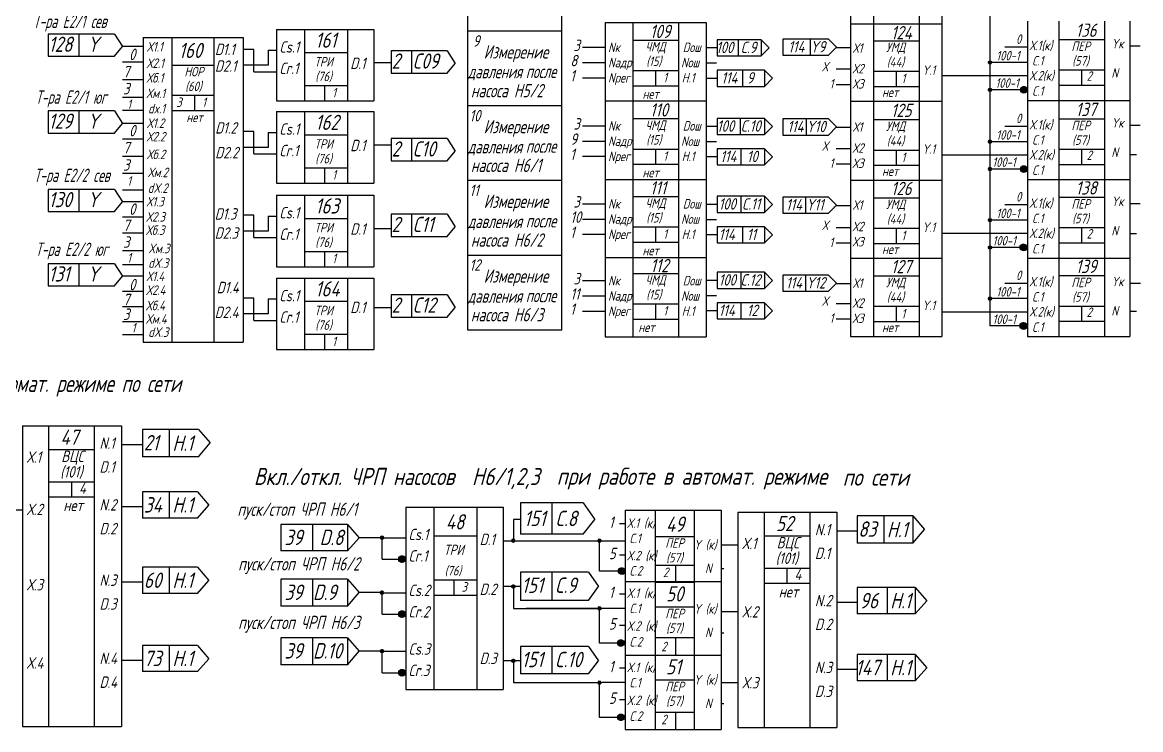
# Model space of a CAD drawing. Header units: millimetres. Extents: x -1319 to 705, y 574 to 3169.
# Drawn here: x -114.8 to 179.3, y 954 to 1139.8 of the extents above; entities that cross this region are included whole.
import ezdxf

# ---------------------------------------------------------------- set-up
doc = ezdxf.new("R2010")
doc.units = ezdxf.units.MM
doc.layers.add('Текст', color=7, linetype='Continuous', lineweight=50)
doc.styles.add('GOST тип А', font='GOST_A.TTF', dxfattribs={"oblique": 15})

msp = doc.modelspace()

# ---------------------------------------------------------------- hatches: boundary and pattern name
for points in [[(147.58, 1122.1, 1), (149.56, 1122.1, 1)], [(147.58, 1122.1, 1), (149.56, 1122.1, 1)], [(149.48, 1122.06, 1), (147.72, 1122.06, 1)], [(147.58, 1101.29, 1), (149.56, 1101.29, 1)], [(147.58, 1101.29, 1), (149.56, 1101.29, 1)], [(149.48, 1101.24, 1), (147.72, 1101.24, 1)], [(147.46, 1080.68, 1), (149.44, 1080.68, 1)], [(147.46, 1080.68, 1), (149.44, 1080.68, 1)], [(149.48, 1080.63, 1), (147.72, 1080.63, 1)], [(147.46, 1060.07, 1), (149.44, 1060.07, 1)], [(147.46, 1060.07, 1), (149.44, 1060.07, 1)], [(149.48, 1060.02, 1), (147.72, 1060.02, 1)], [(-16, 998.77, 1), (-14.02, 998.77, 1)], [(-16, 998.77, 1), (-14.02, 998.77, 1)], [(-15.91, 998.81, 1), (-13.93, 998.81, 1)], [(-15.91, 998.81, 1), (-13.93, 998.81, 1)], [(41.81, 995.64, 1), (43.79, 995.64, 1)], [(41.81, 995.64, 1), (43.79, 995.64, 1)], [(41.81, 995.64, 1), (43.79, 995.64, 1)], [(41.81, 995.64, 1), (43.79, 995.64, 1)], [(-16, 984.31, 1), (-14.02, 984.31, 1)], [(-16, 984.31, 1), (-14.02, 984.31, 1)], [(-15.91, 984.36, 1), (-13.93, 984.36, 1)], [(-15.91, 984.36, 1), (-13.93, 984.36, 1)], [(41.6, 976.74, 1), (43.58, 976.74, 1)], [(41.6, 976.74, 1), (43.58, 976.74, 1)], [(41.6, 976.74, 1), (43.58, 976.74, 1)], [(41.6, 976.74, 1), (43.58, 976.74, 1)], [(-16, 968.92, 1), (-14.02, 968.92, 1)], [(-16, 968.92, 1), (-14.02, 968.92, 1)], [(-15.91, 968.96, 1), (-13.93, 968.96, 1)], [(-15.91, 968.96, 1), (-13.93, 968.96, 1)], [(41.6, 957.22, 1), (43.58, 957.22, 1)], [(41.6, 957.22, 1), (43.58, 957.22, 1)], [(41.6, 957.22, 1), (43.58, 957.22, 1)], [(41.6, 957.22, 1), (43.58, 957.22, 1)]]:
    msp.add_hatch(color=7).paths.add_polyline_path(points)
h = msp.add_hatch(color=7)
edge = h.paths.add_edge_path()
edge.add_arc((-20.19, 1004.4), 0.2, 0, 360)
h = msp.add_hatch(color=7)
edge = h.paths.add_edge_path()
edge.add_arc((14.35, 1003.64), 0.2, 0, 360)
h = msp.add_hatch(color=7)
edge = h.paths.add_edge_path()
edge.add_arc((37, 1003.61), 0.2, 0, 360)
h = msp.add_hatch(color=7)
edge = h.paths.add_edge_path()
edge.add_arc((14.36, 991.57), 0.2, 0, 360)
h = msp.add_hatch(color=7)
edge = h.paths.add_edge_path()
edge.add_arc((-20.19, 989.98), 0.2, 0, 360)
h = msp.add_hatch(color=7)
edge = h.paths.add_edge_path()
edge.add_arc((37, 985.83), 0.2, 0, 360)
h = msp.add_hatch(color=7)
edge = h.paths.add_edge_path()
edge.add_arc((-20.19, 974.58), 0.2, 0, 360)
h = msp.add_hatch(color=7)
edge = h.paths.add_edge_path()
edge.add_arc((14.36, 972.05), 0.2, 0, 360)
h = msp.add_hatch(color=7)
edge = h.paths.add_edge_path()
edge.add_arc((37, 966.32), 0.2, 0, 360)

# ---------------------------------------------------------------- linework, layer by layer
at = {"color": 7}
for p, q in [((2.4, 1058.96), (2.4, 1304.36)), ((27.1, 1058.96), (27.1, 1304.36)), ((139.68, 1184.25), (139.68, 1060.02)), ((109.04, 1160.11), (109.04, 1139.38)), ((121.04, 1160.11), (121.04, 1139.38)), ((45.77, 1139.79), (45.77, 1119.15)), ((57.77, 1139.79), (57.77, 1119.15)), ((109.04, 1139.38), (109.04, 1119.06)), ((121.04, 1139.38), (121.04, 1119.06)), ((157.77, 1140.11), (157.77, 1119.29)), ((169.77, 1140.11), (169.77, 1119.29)), ((-90.55, 1136.73), (-108, 1136.73)), ((-108, 1136.73), (-108, 1130.88)), ((-99.93, 1136.73), (-99.93, 1130.88)), ((-90.55, 1136.73), (-88.42, 1133.42)), ((-75.48, 1135.78), (-75.48, 1055.74)), ((-64.41, 1135.78), (-64.41, 1055.74)), ((-40.58, 1137.92), (-40.58, 1119.17)), ((-29.27, 1137.92), (-29.27, 1119.17)), ((26.12, 1137.46), (2.4, 1137.46)), ((27.1, 1137.46), (2.4, 1137.46)), ((45.77, 1135.15), (57.77, 1135.15)), ((79.52, 1135.21), (67.98, 1135.21)), ((67.98, 1135.21), (67.98, 1130.97)), ((73.48, 1135.21), (73.48, 1130.97)), ((79.52, 1135.21), (81.64, 1133.09)), ((79.52, 1135.21), (79.52, 1130.97)), ((97.19, 1135.38), (85.25, 1135.38)), ((85.25, 1135.38), (85.25, 1131.14)), ((92.38, 1135.38), (92.38, 1131.14)), ((92.38, 1135.38), (92.38, 1131.14)), ((97.19, 1135.38), (99.31, 1133.26)), ((157.77, 1135.29), (169.77, 1135.29)), ((-90.55, 1130.88), (-88.42, 1133.42)), ((-82.95, 1133.42), (-88.42, 1133.42)), ((-50.15, 1132.46), (-47.92, 1132.46)), ((-3.02, 1132.33), (-17.77, 1132.33)), ((-17.77, 1132.33), (-17.77, 1126.48)), ((-12.41, 1132.33), (-12.41, 1126.48)), ((-3.02, 1132.33), (-0.9, 1129.01)), ((38.53, 1133.15), (32.53, 1133.15)), ((65.03, 1133.15), (67.81, 1133.15)), ((79.52, 1130.97), (81.64, 1133.09)), ((97.19, 1131.14), (99.31, 1133.26)), ((99.25, 1133.19), (103.1, 1133.19)), ((109.04, 1134.97), (121.04, 1134.97)), ((149.6, 1133.24), (143.6, 1133.24)), ((179.22, 1133.51), (176.5, 1133.51)), ((-108, 1130.88), (-90.55, 1130.88)), ((-82.95, 1129.32), (-88.42, 1129.32)), ((-40.58, 1131.86), (-29.27, 1131.86)), ((-22.35, 1129.22), (-17.77, 1129.22)), ((67.98, 1130.97), (79.52, 1130.97)), ((85.25, 1131.14), (97.19, 1131.14)), ((149.6, 1129.25), (139.68, 1129.25)), ((-75.48, 1128.58), (-64.41, 1128.58)), ((-53.88, 1126.83), (-47.92, 1126.83)), ((-17.77, 1126.48), (-3.02, 1126.48)), ((-3.02, 1126.48), (-0.9, 1129.01)), ((38.53, 1129.15), (32.53, 1129.15)), ((45.77, 1127.15), (57.77, 1127.15)), ((51.77, 1127.15), (51.77, 1123.15)), ((65.03, 1129.15), (67.81, 1129.15)), ((80.42, 1127.21), (67.98, 1127.21)), ((67.98, 1127.21), (67.98, 1122.97)), ((74.66, 1127.21), (74.66, 1122.97)), ((80.42, 1127.21), (82.54, 1125.09)), ((80.42, 1127.21), (80.42, 1122.97)), ((99.25, 1127.55), (103.1, 1127.55)), ((109.04, 1126.97), (121.04, 1126.97)), ((115.04, 1126.97), (115.04, 1122.97)), ((157.77, 1127.29), (169.77, 1127.29)), ((163.77, 1127.29), (163.77, 1123.29)), ((-82.95, 1124.7), (-88.42, 1124.7)), ((38.53, 1125.15), (32.53, 1125.15)), ((65.03, 1125.15), (67.81, 1125.15)), ((80.42, 1122.97), (82.54, 1125.09)), ((99.25, 1123.5), (103.1, 1123.5)), ((149.6, 1125.71), (127.04, 1125.71)), ((-75.48, 1120.64), (-64.41, 1120.64)), ((-69.48, 1120.64), (-69.48, 1116.64)), ((-40.58, 1123.17), (-29.27, 1123.17)), ((-35.27, 1123.17), (-35.27, 1119.17)), ((45.77, 1123.15), (57.77, 1123.15)), ((67.98, 1122.97), (80.42, 1122.97)), ((109.04, 1122.97), (121.04, 1122.97)), ((149.6, 1122.06), (139.68, 1122.06)), ((149.55, 1122.06), (149.6, 1122.06)), ((149.55, 1122.06), (149.6, 1122.06)), ((157.77, 1123.29), (169.77, 1123.29)), ((-82.95, 1120.02), (-88.42, 1120.02)), ((-40.58, 1119.17), (-29.27, 1119.17)), ((26.12, 1117.84), (2.4, 1117.84)), ((27.1, 1117.84), (2.4, 1117.84)), ((45.77, 1119.15), (45.77, 1098.51)), ((57.77, 1119.15), (57.77, 1098.51)), ((109.04, 1119.06), (109.04, 1098.33)), ((121.04, 1119.06), (121.04, 1098.33)), ((157.77, 1119.29), (157.77, 1098.48)), ((169.77, 1119.29), (169.77, 1098.48)), ((-90.55, 1116.54), (-108, 1116.54)), ((-108, 1116.54), (-108, 1110.69)), ((-99.93, 1116.54), (-99.93, 1110.69)), ((-90.55, 1116.54), (-88.42, 1113.22)), ((-82.95, 1116.64), (-88.42, 1116.64)), ((-75.48, 1116.64), (-64.41, 1116.64)), ((-40.58, 1116.33), (-40.58, 1097.57)), ((-29.27, 1116.33), (-29.27, 1097.57)), ((45.77, 1114.51), (57.77, 1114.51)), ((80.42, 1114.57), (67.98, 1114.57)), ((67.98, 1114.57), (67.98, 1110.33)), ((74.01, 1114.57), (74.01, 1110.33)), ((80.42, 1114.57), (82.54, 1112.45)), ((80.42, 1114.57), (80.42, 1110.33)), ((-90.55, 1110.69), (-88.42, 1113.22)), ((-82.95, 1113.22), (-88.42, 1113.22)), ((38.53, 1112.51), (32.53, 1112.51)), ((65.03, 1112.51), (67.81, 1112.51)), ((80.42, 1110.33), (82.54, 1112.45)), ((97.19, 1114.43), (85.25, 1114.43)), ((85.25, 1114.43), (85.25, 1110.18)), ((91.37, 1114.43), (91.37, 1110.18)), ((97.19, 1114.43), (99.31, 1112.31)), ((97.19, 1110.18), (99.31, 1112.31)), ((99.25, 1112.24), (103.1, 1112.24)), ((109.04, 1114.24), (121.04, 1114.24)), ((149.6, 1112.42), (143.6, 1112.42)), ((157.77, 1114.48), (169.77, 1114.48)), ((179.22, 1112.69), (176.5, 1112.69)), ((-108, 1110.69), (-90.55, 1110.69)), ((-82.95, 1109.12), (-88.42, 1109.12)), ((-50.15, 1110.87), (-47.92, 1110.87)), ((-40.58, 1110.27), (-29.27, 1110.27)), ((-3.02, 1109.24), (-17.77, 1109.24)), ((-17.77, 1109.24), (-17.77, 1103.39)), ((-12.41, 1109.24), (-12.41, 1103.39)), ((-3.02, 1109.24), (-0.9, 1105.92)), ((67.98, 1110.33), (80.42, 1110.33)), ((85.25, 1110.18), (97.19, 1110.18)), ((-22.35, 1107.62), (-17.77, 1107.62)), ((-3.02, 1103.39), (-0.9, 1105.92)), ((38.53, 1108.51), (32.53, 1108.51)), ((45.77, 1106.51), (57.77, 1106.51)), ((51.77, 1106.51), (51.77, 1102.51)), ((65.03, 1108.51), (67.81, 1108.51)), ((80.42, 1106.57), (67.98, 1106.57)), ((67.98, 1106.57), (67.98, 1102.33)), ((74.18, 1106.57), (74.18, 1102.33)), ((80.42, 1106.57), (82.54, 1104.45)), ((80.42, 1106.57), (80.42, 1102.33)), ((99.25, 1106.69), (103.1, 1106.69)), ((109.04, 1106.24), (121.04, 1106.24)), ((115.04, 1106.24), (115.04, 1102.24)), ((149.6, 1108.44), (139.68, 1108.44)), ((157.77, 1106.48), (169.77, 1106.48)), ((163.77, 1106.48), (163.77, 1102.48)), ((-82.95, 1104.59), (-88.42, 1104.59)), ((-53.88, 1105.24), (-47.92, 1105.24)), ((-17.77, 1103.39), (-3.02, 1103.39)), ((38.53, 1104.51), (32.53, 1104.51)), ((65.03, 1104.51), (67.81, 1104.51)), ((80.42, 1102.33), (82.54, 1104.45)), ((149.6, 1104.89), (127.04, 1104.89)), ((178.22, 1105.01), (176.5, 1105.01)), ((-82.95, 1100.04), (-88.42, 1100.04)), ((-40.58, 1101.57), (-29.27, 1101.57)), ((-35.27, 1101.57), (-35.27, 1097.57)), ((45.77, 1102.51), (57.77, 1102.51)), ((67.98, 1102.33), (80.42, 1102.33)), ((99.25, 1102.64), (103.1, 1102.64)), ((109.04, 1102.24), (121.04, 1102.24)), ((149.6, 1101.24), (139.68, 1101.24)), ((149.55, 1101.24), (149.6, 1101.24)), ((149.55, 1101.24), (149.6, 1101.24)), ((157.77, 1102.48), (169.77, 1102.48)), ((-40.58, 1097.57), (-29.27, 1097.57)), ((26.12, 1098.21), (2.4, 1098.21)), ((26.12, 1098.21), (2.4, 1098.21)), ((27.1, 1098.21), (2.4, 1098.21)), ((45.77, 1098.51), (45.77, 1078.04)), ((57.77, 1098.51), (57.77, 1078.04)), ((109.04, 1098.33), (109.04, 1077.8)), ((121.04, 1098.33), (121.04, 1077.8)), ((157.77, 1098.48), (157.77, 1077.87)), ((169.77, 1098.48), (169.77, 1077.87)), ((-90.55, 1095.91), (-108, 1095.91)), ((-108, 1095.91), (-108, 1090.06)), ((-99.93, 1095.91), (-99.93, 1090.06)), ((-90.55, 1095.91), (-88.42, 1092.6)), ((-82.95, 1095.72), (-88.42, 1095.72)), ((-40.58, 1094.36), (-40.58, 1075.6)), ((-29.27, 1094.36), (-29.27, 1075.6)), ((45.77, 1094.04), (57.77, 1094.04)), ((80.42, 1094.1), (67.98, 1094.1)), ((67.98, 1094.1), (67.98, 1089.85)), ((74.18, 1094.1), (74.18, 1089.85)), ((80.42, 1094.1), (82.54, 1091.97)), ((80.42, 1094.1), (80.42, 1089.85)), ((-90.55, 1090.09), (-88.42, 1092.6)), ((-90.55, 1090.06), (-88.42, 1092.6)), ((-82.95, 1092.6), (-88.42, 1092.6)), ((38.53, 1092.04), (32.53, 1092.04)), ((65.03, 1092.04), (67.81, 1092.04)), ((80.42, 1089.85), (82.54, 1091.97)), ((97.19, 1093.9), (85.25, 1093.9)), ((85.25, 1093.9), (85.25, 1089.66)), ((91.2, 1093.9), (91.2, 1089.66)), ((97.19, 1093.9), (99.31, 1091.78)), ((97.19, 1089.66), (99.31, 1091.78)), ((99.25, 1091.72), (103.1, 1091.72)), ((109.04, 1093.72), (121.04, 1093.72)), ((149.6, 1091.81), (143.6, 1091.81)), ((157.77, 1093.87), (169.77, 1093.87)), ((179.22, 1092.08), (176.5, 1092.08)), ((-108, 1090.06), (-90.55, 1090.06)), ((-82.95, 1088.6), (-88.42, 1088.6)), ((-50.15, 1088.9), (-47.92, 1088.9)), ((-40.58, 1088.3), (-29.27, 1088.3)), ((-3.02, 1089.39), (-17.77, 1089.39)), ((-17.77, 1089.39), (-17.77, 1083.54)), ((-12.41, 1089.39), (-12.41, 1083.54)), ((-3.02, 1089.39), (-0.9, 1086.08)), ((38.53, 1088.04), (32.53, 1088.04)), ((65.03, 1088.04), (67.81, 1088.04)), ((67.98, 1089.85), (80.42, 1089.85)), ((85.25, 1089.66), (97.19, 1089.66)), ((-22.35, 1085.65), (-17.77, 1085.65)), ((-3.02, 1083.54), (-0.9, 1086.08)), ((45.77, 1086.04), (57.77, 1086.04)), ((51.77, 1086.04), (51.77, 1082.04)), ((80.42, 1086.1), (67.98, 1086.1)), ((67.98, 1086.1), (67.98, 1081.85)), ((74.66, 1086.1), (74.66, 1081.85)), ((80.42, 1086.1), (82.54, 1083.97)), ((80.42, 1086.1), (80.42, 1081.85)), ((99.25, 1085.88), (103.1, 1085.88)), ((109.04, 1085.72), (121.04, 1085.72)), ((115.04, 1085.72), (115.04, 1081.72)), ((149.6, 1087.83), (139.68, 1087.83)), ((157.77, 1085.87), (169.77, 1085.87)), ((163.77, 1085.87), (163.77, 1081.87)), ((-82.95, 1084.45), (-88.42, 1084.45)), ((-53.88, 1083.27), (-47.92, 1083.27)), ((-17.77, 1083.54), (-3.02, 1083.54)), ((38.53, 1084.04), (32.53, 1084.04)), ((65.03, 1084.04), (67.81, 1084.04)), ((80.42, 1081.85), (82.54, 1083.97)), ((149.6, 1084.28), (127.04, 1084.28)), ((178.22, 1084.26), (176.5, 1084.26)), ((-82.95, 1079.77), (-88.42, 1079.77)), ((-40.58, 1079.6), (-29.27, 1079.6)), ((-35.27, 1079.6), (-35.27, 1075.6)), ((45.77, 1082.04), (57.77, 1082.04)), ((67.98, 1081.85), (80.42, 1081.85)), ((99.25, 1081.83), (103.1, 1081.83)), ((109.04, 1081.72), (121.04, 1081.72)), ((149.6, 1080.63), (139.68, 1080.63)), ((149.43, 1080.63), (149.48, 1080.63)), ((149.43, 1080.63), (149.48, 1080.63)), ((157.77, 1081.87), (169.77, 1081.87)), ((-90.55, 1076.38), (-108, 1076.38)), ((-108, 1076.38), (-108, 1070.53)), ((-99.93, 1076.38), (-99.93, 1070.53)), ((-90.55, 1076.38), (-88.42, 1073.07)), ((26.12, 1078.58), (2.4, 1078.58)), ((26.12, 1078.58), (2.4, 1078.58)), ((27.1, 1078.58), (2.4, 1078.58)), ((45.77, 1078.04), (45.82, 1057.21)), ((57.77, 1078.04), (57.82, 1057.21)), ((109.04, 1077.8), (109.04, 1057.28)), ((121.04, 1077.8), (121.04, 1057.28)), ((157.77, 1077.87), (157.77, 1057.26)), ((169.77, 1077.87), (169.77, 1057.26)), ((-82.95, 1076.07), (-88.42, 1076.07)), ((-40.58, 1075.6), (-29.27, 1075.6)), ((45.77, 1073.85), (57.77, 1073.85)), ((80.42, 1074.13), (67.98, 1074.13)), ((67.98, 1074.13), (67.98, 1069.89)), ((74.18, 1074.13), (74.18, 1069.89)), ((80.42, 1074.13), (82.54, 1072.01)), ((80.42, 1074.13), (80.42, 1069.89)), ((97.19, 1073.38), (85.25, 1073.38)), ((85.25, 1073.38), (85.25, 1069.13)), ((91.2, 1073.38), (91.2, 1069.13)), ((97.19, 1073.38), (99.31, 1071.25)), ((-108, 1070.53), (-90.55, 1070.53)), ((-90.55, 1070.53), (-88.42, 1073.07)), ((-82.95, 1073.07), (-88.42, 1073.07)), ((-40.58, 1072.59), (-40.58, 1053.83)), ((-29.27, 1072.59), (-29.27, 1053.83)), ((38.53, 1071.85), (32.53, 1071.85)), ((65.03, 1072.07), (67.81, 1072.07)), ((80.42, 1069.89), (82.54, 1072.01)), ((97.19, 1069.13), (99.31, 1071.25)), ((99.25, 1071.19), (103.1, 1071.19)), ((109.04, 1073.19), (121.04, 1073.19)), ((149.6, 1071.2), (143.6, 1071.2)), ((157.77, 1073.26), (169.77, 1073.26)), ((179.31, 1071.21), (176.5, 1071.21)), ((-82.95, 1069.11), (-88.42, 1069.11)), ((-3.02, 1068.2), (-17.77, 1068.2)), ((-17.77, 1068.2), (-17.77, 1062.35)), ((-12.41, 1068.2), (-12.41, 1062.35)), ((-3.02, 1068.2), (-0.9, 1064.89)), ((38.53, 1067.85), (32.53, 1067.85)), ((65.03, 1068.07), (67.81, 1068.07)), ((67.98, 1069.89), (80.42, 1069.89)), ((85.25, 1069.13), (97.19, 1069.13)), ((-82.95, 1065.02), (-88.42, 1065.02)), ((-50.15, 1067.13), (-47.92, 1067.13)), ((-40.58, 1066.53), (-29.27, 1066.53)), ((-22.35, 1064.88), (-17.77, 1064.88)), ((-3.02, 1062.35), (-0.9, 1064.89)), ((45.77, 1065.85), (57.77, 1065.85)), ((51.77, 1065.85), (51.77, 1061.85)), ((80.42, 1066.13), (67.98, 1066.13)), ((67.98, 1066.13), (67.98, 1061.89)), ((74.18, 1066.13), (74.18, 1061.89)), ((80.42, 1066.13), (82.54, 1064.01)), ((80.42, 1066.13), (80.42, 1061.89)), ((99.25, 1065.96), (103.1, 1065.96)), ((109.04, 1065.19), (121.04, 1065.19)), ((115.04, 1065.19), (115.04, 1061.19)), ((149.6, 1067.22), (139.68, 1067.22)), ((157.77, 1065.26), (169.77, 1065.26)), ((163.77, 1065.26), (163.77, 1061.26)), ((-17.77, 1062.35), (-3.02, 1062.35)), ((38.53, 1063.85), (32.53, 1063.85)), ((45.77, 1061.85), (57.77, 1061.85)), ((65.03, 1064.07), (67.81, 1064.07)), ((67.98, 1061.89), (80.42, 1061.89)), ((80.42, 1061.89), (82.54, 1064.01)), ((99.25, 1061.92), (103.1, 1061.92)), ((149.6, 1063.67), (127.04, 1063.67)), ((178.22, 1063.86), (176.5, 1063.86)), ((-82.95, 1061.13), (-88.42, 1061.13)), ((-53.88, 1061.49), (-47.92, 1061.49)), ((27.1, 1058.96), (2.4, 1058.96)), ((109.04, 1061.19), (121.04, 1061.19)), ((149.6, 1060.02), (139.68, 1060.02)), ((149.43, 1060.02), (149.48, 1060.02)), ((149.43, 1060.02), (149.48, 1060.02)), ((157.77, 1061.26), (169.77, 1061.26)), ((-82.95, 1057.74), (-88.42, 1057.74)), ((-40.58, 1057.83), (-29.27, 1057.83)), ((-35.27, 1057.83), (-35.27, 1053.83)), ((-40.58, 1053.83), (-29.27, 1053.83)), ((-107.85, 1033.8), (-107.85, 1010.04)), ((-95.85, 1033.8), (-95.85, 1010.04)), ((-68.43, 1032.82), (-83.15, 1032.82)), ((-83.15, 1032.82), (-83.15, 1025.65)), ((-76.14, 1032.82), (-76.14, 1025.65)), ((-68.43, 1032.82), (-65.39, 1029.28)), ((-68.43, 1025.65), (-65.39, 1029.28)), ((-107.85, 1027.56), (-95.85, 1027.56)), ((-88.72, 1028.92), (-83.15, 1028.92)), ((-68.43, 1025.65), (-83.15, 1025.65)), ((-107.85, 1019.07), (-95.85, 1019.07)), ((-101.85, 1019.07), (-101.85, 1015.07)), ((-107.85, 1015.12), (-95.85, 1015.12)), ((-68.74, 1016.45), (-83.15, 1016.45)), ((-83.15, 1016.45), (-83.15, 1009.55)), ((-68.74, 1016.45), (-83.15, 1016.45)), ((-76.14, 1016.45), (-76.14, 1009.55)), ((-68.74, 1016.45), (-65.7, 1012.94)), ((-123.36, 1011.69), (-114.75, 1011.69)), ((-88.72, 1012.58), (-83.15, 1012.58)), ((-68.74, 1009.55), (-65.7, 1012.94)), ((-6.55, 1012.44), (-6.55, 964.51)), ((4.75, 1012.44), (4.75, 964.51)), ((32.74, 1013.52), (16.27, 1013.52)), ((16.27, 1013.52), (16.27, 1005.35)), ((24.52, 1013.5), (24.52, 1005.32)), ((32.74, 1013.52), (35.78, 1009.14)), ((51.63, 1011.61), (51.63, 988.94)), ((61.88, 1011.61), (61.88, 988.94)), ((-107.85, 1010.04), (-107.85, 954.76)), ((-95.85, 1010.04), (-95.85, 954.76)), ((-68.74, 1009.55), (-83.15, 1009.55)), ((16.27, 1009.14), (14.36, 1009.14)), ((14.36, 1009.14), (14.36, 1003.61)), ((32.74, 1005.35), (35.78, 1009.14)), ((80.28, 1011.11), (80.28, 987.35)), ((92.28, 1011.11), (92.28, 987.35)), ((119.45, 1010.13), (104.73, 1010.13)), ((104.73, 1010.13), (104.73, 1002.95)), ((111.74, 1010.13), (111.74, 1002.95)), ((119.45, 1010.13), (122.49, 1006.58)), ((119.45, 1010.13), (119.45, 1002.95)), ((-29.26, 1007.85), (-46.82, 1007.85)), ((-46.82, 1007.85), (-46.82, 1000.95)), ((-38.45, 1007.85), (-38.45, 1000.95)), ((-29.26, 1007.85), (-26.22, 1004.4)), ((-29.26, 1007.85), (-29.26, 1000.95)), ((43.78, 1008), (42.27, 1008)), ((99.4, 1006.22), (104.73, 1006.22)), ((119.45, 1002.95), (122.49, 1006.58)), ((-29.26, 1000.95), (-26.22, 1004.4)), ((-20.14, 1004.4), (-26.22, 1004.4)), ((-20.14, 1004.37), (-13.89, 1004.37)), ((-20.14, 998.74), (-20.14, 1004.37)), ((-6.55, 1004.92), (4.75, 1004.92)), ((11.68, 1003.61), (37.68, 1003.61)), ((32.74, 1005.35), (16.27, 1005.35)), ((37, 995.62), (37, 1003.61)), ((37.68, 1003.61), (43.78, 1003.61)), ((51.63, 1004.74), (61.88, 1004.74)), ((80.28, 1004.86), (92.28, 1004.86)), ((119.45, 1002.95), (104.73, 1002.95)), ((-29.26, 1000.95), (-46.82, 1000.95)), ((69.02, 1002.49), (73.38, 1002.49)), ((-20.14, 998.74), (-13.89, 998.74)), ((-14.03, 998.69), (-13.98, 998.69)), ((-14.03, 998.69), (-13.98, 998.69)), ((-13.94, 998.74), (-13.89, 998.74)), ((-13.94, 998.74), (-13.89, 998.74)), ((43.78, 999.78), (42.27, 999.78)), ((43.78, 999.56), (43.78, 999.56)), ((51.63, 997.16), (61.88, 997.16)), ((56.99, 997.16), (56.99, 992.74)), ((-68.74, 996.65), (-83.15, 996.65)), ((-83.15, 996.65), (-83.15, 989.75)), ((-68.74, 996.65), (-83.15, 996.65)), ((-76.14, 996.65), (-76.14, 989.75)), ((-68.74, 996.65), (-65.7, 993.14)), ((34.1, 995.31), (16.27, 995.31)), ((16.27, 995.31), (16.27, 987.94)), ((24.52, 995.28), (24.52, 987.91)), ((34.1, 995.31), (36.77, 991.57)), ((43.78, 995.62), (37, 995.62)), ((43.78, 995.6), (43.83, 995.6)), ((43.78, 995.6), (43.83, 995.6)), ((43.78, 995.6), (43.83, 995.6)), ((43.78, 995.6), (43.83, 995.6)), ((69.02, 996.3), (69.67, 996.3)), ((80.28, 996.37), (92.28, 996.37)), ((86.28, 996.37), (86.28, 992.37)), ((-88.72, 992.78), (-83.15, 992.78)), ((-68.74, 989.75), (-65.7, 993.14)), ((-29.26, 993.53), (-46.82, 993.53)), ((-46.82, 993.53), (-46.82, 986.43)), ((-38.45, 993.53), (-38.45, 986.43)), ((-29.26, 993.53), (-26.22, 989.98)), ((-29.26, 993.53), (-29.26, 986.43)), ((-6.55, 993.31), (4.75, 993.31)), ((-1.25, 993.31), (-1.25, 989.31)), ((16.27, 991.57), (11.68, 991.57)), ((14.36, 991.57), (14.36, 985.83)), ((34.1, 987.94), (36.77, 991.57)), ((51.63, 992.74), (51.63, 954.03)), ((51.63, 992.74), (61.88, 992.74)), ((61.88, 992.74), (61.88, 954.03)), ((80.28, 992.42), (92.28, 992.42)), ((120.02, 991.29), (104.73, 991.29)), ((104.73, 991.29), (104.73, 984.39)), ((120.02, 991.29), (104.73, 991.29)), ((112.62, 991.29), (112.62, 984.39)), ((120.02, 991.29), (123.06, 987.78)), ((120.02, 991.29), (120.02, 984.39)), ((-68.74, 989.75), (-83.15, 989.75)), ((-29.26, 986.43), (-26.22, 989.98)), ((-20.14, 989.98), (-26.22, 989.98)), ((-20.14, 989.95), (-13.89, 989.95)), ((-20.14, 984.31), (-20.14, 989.95)), ((-6.55, 989.31), (4.75, 989.31)), ((43.78, 989.6), (42.27, 989.6)), ((-29.26, 986.43), (-46.82, 986.43)), ((14.36, 985.83), (18.03, 985.83)), ((34.1, 987.94), (16.27, 987.94)), ((43.78, 985.83), (17.7, 985.83)), ((17.7, 985.83), (37.63, 985.83)), ((37, 976.71), (37, 985.83)), ((43.56, 985.83), (37.63, 985.83)), ((51.63, 986.21), (61.88, 986.21)), ((80.28, 987.35), (80.28, 954.5)), ((92.28, 987.35), (92.28, 954.5)), ((99.4, 987.42), (104.73, 987.42)), ((120.02, 984.39), (123.06, 987.78)), ((-20.14, 984.31), (-13.89, 984.31)), ((-14.03, 984.27), (-13.98, 984.27)), ((-14.03, 984.27), (-13.98, 984.27)), ((-13.94, 984.31), (-13.89, 984.31)), ((-13.94, 984.31), (-13.89, 984.31)), ((69.02, 985.03), (73.38, 985.03)), ((120.02, 984.39), (104.73, 984.39)), ((43.78, 981.29), (42.27, 981.29)), ((69.02, 979.43), (69.67, 979.43)), ((-29.26, 978.13), (-46.82, 978.13)), ((-46.82, 978.13), (-46.82, 971.03)), ((-38.45, 978.13), (-38.45, 971.03)), ((-29.26, 978.13), (-26.22, 974.58)), ((-29.26, 978.13), (-29.26, 971.03)), ((43.78, 976.71), (37, 976.71)), ((42.75, 978.26), (42.75, 978.26)), ((43.57, 976.69), (43.62, 976.69)), ((43.57, 976.69), (43.62, 976.69)), ((43.57, 976.69), (43.62, 976.69)), ((43.57, 976.69), (43.62, 976.69)), ((51.63, 978.21), (61.88, 978.21)), ((56.99, 978.12), (56.99, 973.57)), ((-68.74, 976.12), (-83.15, 976.12)), ((-83.15, 976.12), (-83.15, 969.21)), ((-68.74, 976.12), (-83.15, 976.12)), ((-76.14, 976.12), (-76.14, 969.21)), ((-68.74, 976.12), (-65.7, 972.61)), ((-29.26, 971.03), (-26.22, 974.58)), ((-20.14, 974.58), (-26.22, 974.58)), ((-20.14, 974.55), (-13.89, 974.55)), ((-20.14, 968.92), (-20.14, 974.55)), ((34.1, 975.79), (16.27, 975.79)), ((16.27, 975.79), (16.27, 968.67)), ((24.52, 975.76), (24.52, 968.64)), ((34.1, 975.79), (36.77, 972.05)), ((120.02, 973.72), (104.73, 973.72)), ((104.73, 973.72), (104.73, 966.81)), ((120.02, 973.72), (104.73, 973.72)), ((112.62, 973.72), (112.62, 966.81)), ((120.02, 973.72), (123.06, 970.21)), ((120.02, 973.72), (120.02, 966.81)), ((-88.72, 972.25), (-83.15, 972.25)), ((-68.74, 969.21), (-65.7, 972.61)), ((-29.26, 971.03), (-46.82, 971.03)), ((16.27, 972.05), (11.68, 972.05)), ((14.36, 972.05), (14.36, 966.32)), ((34.1, 968.67), (36.77, 972.05)), ((-68.74, 969.21), (-83.15, 969.21)), ((-20.14, 968.92), (-13.89, 968.92)), ((-14.03, 968.87), (-13.98, 968.87)), ((-14.03, 968.87), (-13.98, 968.87)), ((-13.94, 968.92), (-13.89, 968.92)), ((-13.94, 968.92), (-13.89, 968.92)), ((34.1, 968.67), (16.27, 968.67)), ((43.78, 970.08), (42.27, 970.08)), ((99.4, 969.85), (104.73, 969.85)), ((120.02, 966.81), (123.06, 970.21)), ((14.36, 966.32), (18.03, 966.32)), ((17.7, 966.32), (37.63, 966.32)), ((37, 957.19), (37, 966.32)), ((43.56, 966.32), (37.63, 966.32)), ((51.63, 967.03), (61.88, 967.03)), ((69.02, 966.39), (73.38, 966.39)), ((120.02, 966.81), (104.73, 966.81)), ((43.78, 961.77), (42.27, 961.77)), ((69.02, 960.8), (69.67, 960.8)), ((43.78, 957.19), (37, 957.19)), ((43.57, 957.18), (43.62, 957.18)), ((43.57, 957.18), (43.62, 957.18)), ((43.57, 957.18), (43.62, 957.18)), ((43.57, 957.18), (43.62, 957.18)), ((51.63, 958.59), (61.88, 958.59)), ((56.99, 958.59), (56.99, 954.03))]:
    msp.add_line(p, q, dxfattribs=at)
at = {"color": 7, "lineweight": 30}
for p, q in [((103.04, 1160.11), (103.04, 1139.38)), ((127.04, 1160.11), (127.04, 1139.38)), ((38.53, 1139.79), (65.03, 1139.79)), ((38.53, 1139.79), (38.53, 1119.15)), ((65.03, 1139.79), (65.03, 1119.15)), ((103.04, 1139.38), (127.04, 1139.38)), ((103.04, 1139.38), (127.04, 1139.38)), ((103.04, 1139.38), (103.04, 1119.06)), ((127.04, 1139.38), (127.04, 1119.06)), ((149.6, 1140.11), (149.6, 1119.29)), ((176.5, 1140.11), (176.5, 1119.29)), ((-82.95, 1135.78), (-56.72, 1135.78)), ((-82.95, 1135.78), (-82.95, 1055.74)), ((-56.72, 1135.78), (-56.72, 1055.74)), ((-47.96, 1137.92), (-22.35, 1137.92)), ((-47.96, 1137.92), (-47.96, 1119.17)), ((-22.35, 1137.92), (-22.35, 1119.17)), ((-47.96, 1119.17), (-22.35, 1119.17)), ((38.53, 1119.15), (65.03, 1119.15)), ((38.53, 1119.15), (65.03, 1119.15)), ((38.53, 1119.15), (38.53, 1098.51)), ((65.03, 1119.15), (65.03, 1098.51)), ((103.04, 1119.06), (127.04, 1119.06)), ((103.04, 1119.06), (127.04, 1119.06)), ((103.04, 1119.06), (103.04, 1098.33)), ((127.04, 1119.06), (127.04, 1098.33)), ((149.6, 1119.29), (176.5, 1119.29)), ((149.6, 1119.29), (176.5, 1119.29)), ((149.6, 1119.29), (149.6, 1098.48)), ((176.5, 1119.29), (176.5, 1098.48)), ((-47.96, 1116.33), (-22.35, 1116.33)), ((-47.96, 1116.33), (-47.96, 1097.57)), ((-22.35, 1116.33), (-22.35, 1097.57)), ((-47.96, 1097.57), (-22.35, 1097.57)), ((38.53, 1098.51), (65.03, 1098.51)), ((38.53, 1098.51), (65.03, 1098.51)), ((38.53, 1098.51), (38.53, 1057.21)), ((65.03, 1098.51), (65.03, 1057.21)), ((103.04, 1098.33), (127.04, 1098.33)), ((103.04, 1098.33), (127.04, 1098.33)), ((103.04, 1098.33), (103.04, 1077.8)), ((127.04, 1098.33), (127.04, 1077.8)), ((149.6, 1098.48), (176.5, 1098.48)), ((149.6, 1098.48), (176.5, 1098.48)), ((149.6, 1098.48), (149.6, 1077.87)), ((176.5, 1098.48), (176.5, 1077.87)), ((-47.96, 1094.36), (-22.35, 1094.36)), ((-47.96, 1094.36), (-47.96, 1075.6)), ((-22.35, 1094.36), (-22.35, 1075.6)), ((38.53, 1078.04), (65.03, 1078.04)), ((38.53, 1078.04), (65.03, 1078.04)), ((103.04, 1077.8), (127.04, 1077.8)), ((103.04, 1077.8), (127.04, 1077.8)), ((103.04, 1077.8), (103.04, 1057.28)), ((127.04, 1077.8), (127.04, 1057.28)), ((149.6, 1077.87), (176.5, 1077.87)), ((149.6, 1077.87), (176.5, 1077.87)), ((149.6, 1077.87), (149.6, 1057.26)), ((176.5, 1077.87), (176.5, 1057.26)), ((-47.96, 1075.6), (-22.35, 1075.6)), ((-47.96, 1072.59), (-22.35, 1072.59)), ((-47.96, 1072.59), (-47.96, 1053.83)), ((-22.35, 1072.59), (-22.35, 1053.83)), ((-82.95, 1055.74), (-56.72, 1055.74)), ((38.53, 1057.21), (65.03, 1057.21)), ((103.04, 1057.28), (127.04, 1057.28)), ((103.04, 1057.28), (127.04, 1057.28)), ((149.6, 1057.26), (176.5, 1057.26)), ((149.6, 1057.26), (176.5, 1057.26)), ((-47.96, 1053.83), (-22.35, 1053.83)), ((-114.75, 1033.8), (-88.7, 1033.8)), ((-114.75, 1033.8), (-114.75, 1010.04)), ((-88.7, 1033.8), (-88.7, 1010.04)), ((-13.94, 1012.43), (11.68, 1012.43)), ((-13.94, 1012.43), (-13.94, 964.51)), ((11.68, 1012.43), (11.68, 964.51)), ((43.78, 1011.61), (69.02, 1011.61)), ((43.78, 1011.61), (43.78, 988.94)), ((69.02, 1011.61), (69.02, 988.94)), ((-114.75, 1010.04), (-114.75, 954.76)), ((-88.7, 1010.04), (-88.7, 954.76)), ((73.38, 1011.11), (99.42, 1011.11)), ((73.38, 1011.11), (73.38, 987.35)), ((99.42, 1011.11), (99.42, 987.35)), ((43.78, 992.87), (69.02, 992.87)), ((43.78, 988.94), (43.78, 953.98)), ((69.02, 988.94), (69.02, 953.98)), ((73.38, 987.35), (73.38, 954.5)), ((99.42, 987.35), (99.42, 954.5)), ((43.78, 973.57), (69.02, 973.57)), ((-13.94, 964.51), (11.68, 964.51)), ((-114.75, 954.76), (-88.7, 954.76)), ((43.78, 953.98), (69.02, 953.98)), ((73.38, 954.5), (99.42, 954.5))]:
    msp.add_line(p, q, dxfattribs=at)
for p, q in [((-53.88, 1132.7), (-56.72, 1132.7)), ((-53.88, 1126.83), (-53.88, 1132.7)), ((-50.15, 1132.46), (-50.15, 1128.53)), ((-50.15, 1128.53), (-56.72, 1128.53)), ((-53.88, 1111.11), (-56.72, 1111.11)), ((-53.88, 1105.24), (-53.88, 1111.11)), ((-50.15, 1110.87), (-50.15, 1106.94)), ((-50.15, 1106.94), (-56.72, 1106.94)), ((-53.88, 1089.13), (-56.72, 1089.13)), ((-53.88, 1083.27), (-53.88, 1089.13)), ((-50.15, 1088.9), (-50.15, 1084.97)), ((-50.15, 1084.97), (-56.72, 1084.97)), ((-53.88, 1067.36), (-56.72, 1067.36)), ((-53.88, 1061.49), (-53.88, 1067.36)), ((-50.15, 1067.13), (-50.15, 1063.19)), ((-50.15, 1063.19), (-56.72, 1063.19))]:
    msp.add_line(p, q)
at = {"color": 7, "lineweight": 60}
for centre in [(139.68, 1129.26), (139.68, 1122.07), (139.68, 1108.45), (139.68, 1101.25), (139.68, 1087.84), (139.68, 1080.64), (139.68, 1067.22), (-20.19, 1004.4), (14.35, 1003.64), (37, 1003.61), (14.36, 991.57), (-20.19, 989.98), (37, 985.83), (-20.19, 974.58), (14.36, 972.05), (37, 966.32)]:
    msp.add_circle(centre, 0.2, dxfattribs=at)
at = {"color": 7}
for centre in [(148.6, 1122.06), (148.6, 1101.24), (148.6, 1080.63), (148.6, 1060.02)]:
    msp.add_circle(centre, 0.88, dxfattribs=at)
at = {"color": 7, "lineweight": 30}
for centre in [(148.54, 1122.1), (148.54, 1122.1), (148.54, 1122.1), (148.72, 1122.07), (148.72, 1122.07), (148.54, 1101.29), (148.54, 1101.29), (148.54, 1101.29), (148.72, 1101.26), (148.72, 1101.26), (148.42, 1080.68), (148.42, 1080.68), (148.42, 1080.68), (148.6, 1080.64), (148.6, 1080.64), (148.42, 1060.07), (148.42, 1060.07), (148.42, 1060.07), (148.6, 1060.03), (148.6, 1060.03), (-15.03, 998.77), (-15.03, 998.77), (-15.03, 998.77), (-14.94, 998.81), (-14.94, 998.81), (-14.94, 998.81), (-14.85, 998.74), (-14.85, 998.74), (-14.76, 998.78), (-14.76, 998.78), (42.78, 995.64), (42.78, 995.64), (42.78, 995.64), (42.78, 995.64), (42.78, 995.64), (42.78, 995.64), (42.96, 995.61), (42.96, 995.61), (42.96, 995.61), (42.96, 995.61), (-15.03, 984.31), (-15.03, 984.31), (-15.03, 984.31), (-14.94, 984.36), (-14.94, 984.36), (-14.94, 984.36), (-14.76, 984.33), (-14.76, 984.33), (-14.85, 984.28), (-14.85, 984.28), (42.57, 976.74), (42.57, 976.74), (42.57, 976.74), (42.57, 976.74), (42.57, 976.74), (42.57, 976.74), (42.75, 976.71), (42.75, 976.71), (42.75, 976.71), (42.75, 976.71), (-15.03, 968.92), (-15.03, 968.92), (-15.03, 968.92), (-14.94, 968.96), (-14.94, 968.96), (-14.94, 968.96), (-14.85, 968.88), (-14.85, 968.88), (-14.76, 968.93), (-14.76, 968.93), (42.57, 957.22), (42.57, 957.22), (42.57, 957.22), (42.57, 957.22), (42.57, 957.22), (42.57, 957.22), (42.75, 957.19), (42.75, 957.19), (42.75, 957.19), (42.75, 957.19)]:
    msp.add_circle(centre, 0.825, dxfattribs=at)

# ---------------------------------------------------------------- texts
at = {"layer": 'Текст', "color": 7, "lineweight": 15, "style": 'GOST тип А', "oblique": 15}
for s, height, width, p in [('Т-ра Е2/1 сев', 3.5, 0.8, (-111.9, 1138.32)), ('Т-ра Е2/1 юг', 3.5, 0.8, (-111.29, 1118.39)), ('Т-ра Е2/2 cев', 3.5, 0.8, (-111.7, 1097.87)), ('Т-ра Е2/2 юг', 3.5, 0.8, (-111.29, 1078.43)), ('при работе в автомат. режиме по сети ', 4.5, 0.9, (-154.74, 1042.68)), (' пуск/стоп ЧРП Н6/1  ', 3.5, 0.9, (-59.82, 1010.13)), (' пуск/стоп ЧРП Н6/2  ', 3.5, 0.9, (-59.62, 995.78)), (' пуск/стоп ЧРП Н6/3  ', 3.5, 0.9, (-59.62, 980.38))]:
    msp.add_text(s, height=height, dxfattribs=dict(at, width=width)).set_placement(p)
for s, height, p in [('109', 3.5, (50.27, 1135.66)), ('124', 3.5, (113.67, 1135.32)), ('136', 3.5, (162.24, 1135.98)), ('128', 4, (-107.87, 1132.04)), ('Y', 4, (-97.61, 1132.04)), ('161', 4, (-37.73, 1133.13)), ('9', 3, (3.7, 1133.41)), ('3', 3, (30.16, 1132.25)), ('0', 2.5, (146.54, 1134.13)), ('Х.1(к)', 2.5, (150.06, 1132.46)), ('Yк', 2.5, (171.62, 1132.96)), ('0', 3, (-86.69, 1129.89)), ('Х1.1', 2.5, (-82.01, 1132.12)), ('160', 4, (-73.63, 1130.42)), ('D1.1', 3, (-64.12, 1131.2)), ('Сs.1', 3, (-47.14, 1131.84)), ('Nк', 2.5, (39.27, 1131.98)), ('ЧМД', 2.5, (49.1, 1132.16)), ('Dош', 2.5, (58.91, 1131.98)), ('100', 3, (67.67, 1131.71)), ('С.9', 3, (74.17, 1131.71)), ('114', 3, (86.64, 1131.88)), ('Y9', 3, (92.43, 1131.88)), ('Х1', 2.5, (103.59, 1131.8)), ('УМД', 2.5, (112.37, 1131.98)), ('100-1', 2.5, (141.34, 1129.79)), ('ПЕР', 2.5, (161.1, 1132.26)), ('Х2.1', 2.5, (-82.08, 1127.81)), ('D2.1', 3, (-64.12, 1126.8)), ('Сr.1', 3, (-47.14, 1126.21)), ('ТРИ', 2.5, (-37.94, 1128.18)), ('D.1', 3, (-28.53, 1127.54)), ('2', 4, (-17.64, 1127.63)), ('C09', 4, (-12.19, 1127.63)), ('8', 3, (29.34, 1128.25)), ('Nадр', 2.5, (39.27, 1127.98)), ('(15)', 2.5, (49.3, 1128.32)), ('Nош', 2.5, (58.47, 1127.98)), ('Х', 2.5, (95.53, 1126.92)), ('(44)', 2.5, (112.58, 1128.14)), ('С.1', 2.5, (150.79, 1128.46)), ('(57)', 2.5, (161.3, 1128.42)), ('7', 3, (-88.28, 1125.36)), ('Хб.1', 2.5, (-82.15, 1123.96)), ('НОР', 2.5, (-72.15, 1125.59)), ('(76)', 2.5, (-37.74, 1124.34)), ('1', 3, (29.27, 1124.25)), ('Nрег', 2.5, (39.27, 1123.98)), ('1', 2.5, (53.77, 1124.06)), ('Н.1', 2.5, (58.63, 1123.98)), ('114', 3, (69.03, 1123.71)), ('9', 3, (75.76, 1123.71)), ('Х2', 2.5, (103.52, 1126.38)), ('1', 2.5, (116.4, 1123.81)), ('Y.1', 2.5, (121.87, 1125.99)), ('Х.2(к)', 2.5, (150.06, 1124.55)), ('2', 2.5, (165.1, 1124.43)), ('N', 2.5, (171.62, 1125.25)), ('3', 3, (-88.28, 1120.88)), ('(60)', 2.5, (-71.95, 1121.72)), ('1', 2.5, (97.52, 1122.44)), ('Х3', 2.5, (103.5, 1122.38)), ('100-1', 2.5, (141.11, 1122.59)), ('Хм.1', 2.5, (-82.15, 1119.9)), ('1', 2.5, (-33.28, 1120.08)), ('нет', 2.5, (48.32, 1119.72)), ('нет', 2.5, (111.31, 1120.18)), ('С.1', 2.5, (150.79, 1120.51)), ('1', 2.5, (-87.2, 1117.03)), ('dx.1', 2.5, (-81.69, 1115.88)), ('3', 2.5, (-74.27, 1117.55)), ('1', 2.5, (-67.49, 1117.55)), ('110', 3.5, (50.27, 1115.03)), ('125', 3.5, (113.67, 1114.93)), ('137', 3.5, (162.24, 1115.16)), ('129', 4, (-107.87, 1111.84)), ('Y', 4, (-97.61, 1111.84)), ('Х1.2', 2.5, (-82.01, 1112.05)), ('нет', 2.5, (-71.62, 1113.58)), ('162', 4, (-37.73, 1111.53)), ('10', 3, (2.82, 1113.78)), ('3', 3, (30.16, 1111.62)), ('0', 2.5, (146.54, 1113.32)), ('Yк', 2.5, (171.62, 1112.14)), ('0', 3, (-86.69, 1109.84)), ('D1.2', 3, (-64.05, 1110.57)), ('Сs.1', 3, (-47.14, 1110.25)), ('Nк', 2.5, (39.27, 1111.34)), ('ЧМД', 2.5, (49.1, 1111.52)), ('Dош', 2.5, (58.91, 1111.34)), ('100', 3, (67.89, 1111.07)), ('С.10', 3, (74.18, 1111.07)), ('114', 3, (86.41, 1110.93)), ('Y10', 3, (91.42, 1110.93)), ('Х1', 2.5, (103.59, 1111.07)), ('УМД', 2.5, (112.37, 1111.25)), ('Х.1(к)', 2.5, (150.06, 1111.65)), ('ПЕР', 2.5, (161.1, 1111.45)), ('Х2.2', 2.5, (-82.08, 1108.51)), ('ТРИ', 2.5, (-37.94, 1106.58)), ('D.1', 3, (-28.53, 1105.95)), ('9', 3, (29.34, 1107.62)), ('Nадр', 2.5, (39.27, 1107.34)), ('(15)', 2.5, (49.3, 1107.68)), ('Nош', 2.5, (58.47, 1107.34)), ('(44)', 2.5, (112.58, 1107.41)), ('100-1', 2.5, (141.34, 1108.97)), ('С.1', 2.5, (150.79, 1107.64)), ('(57)', 2.5, (161.3, 1107.61)), ('7', 3, (-88.28, 1105.37)), ('Хб.2', 2.5, (-82.06, 1103.85)), ('D2.2', 3, (-64.05, 1104.07)), ('Сr.1', 3, (-47.14, 1104.61)), ('2', 4, (-17.64, 1104.54)), ('C10', 4, (-12.19, 1104.54)), ('1', 3, (29.27, 1103.62)), ('Nрег', 2.5, (39.27, 1103.34)), ('1', 2.5, (53.77, 1103.42)), ('Н.1', 2.5, (58.63, 1103.34)), ('114', 3, (68.76, 1103.07)), ('10', 3, (75.76, 1103.07)), ('Х', 2.5, (95.53, 1106.06)), ('Х2', 2.5, (103.52, 1105.52)), ('Y.1', 2.5, (121.87, 1105.26)), ('Х.2(к)', 2.5, (150.06, 1103.74)), ('2', 2.5, (165.1, 1103.62)), ('N', 2.5, (171.62, 1104.43)), ('3', 3, (-88.28, 1100.83)), ('(76)', 2.5, (-37.74, 1102.74)), ('1', 2.5, (97.52, 1101.58)), ('Х3', 2.5, (103.5, 1101.52)), ('1', 2.5, (116.4, 1103.08)), ('100-1', 2.5, (140.28, 1101.82)), ('Хм.2', 2.5, (-81.78, 1099.12)), ('1', 2.5, (-33.28, 1098.48)), ('нет', 2.5, (48.32, 1099.08)), ('нет', 2.5, (111.31, 1099.45)), ('С.1', 2.5, (150.79, 1099.7)), ('1', 2.5, (-87.2, 1096.86)), ('dX.2', 2.5, (-81.81, 1095)), ('11', 3, (2.82, 1094.16)), ('111', 3.5, (50.27, 1094.55)), ('126', 3.5, (113.67, 1094.4)), ('138', 3.5, (162.24, 1094.55)), ('130', 4, (-107.87, 1091.22)), ('Y', 4, (-97.61, 1091.22)), ('Х1.3', 2.5, (-82.14, 1091.43)), ('3', 3, (30.16, 1091.14)), ('0', 2.5, (146.54, 1092.71)), ('Yк', 2.5, (171.62, 1091.53)), ('0', 3, (-86.69, 1089.23)), ('D1.3', 3, (-64.18, 1087.97)), ('Сs.1', 3, (-47.14, 1088.28)), ('163', 4, (-37.73, 1089.56)), ('Nк', 2.5, (39.27, 1090.87)), ('ЧМД', 2.5, (49.1, 1091.05)), ('Dош', 2.5, (58.91, 1090.87)), ('100', 3, (68.35, 1090.59)), ('С.11', 3, (74.52, 1090.59)), ('114', 3, (86.04, 1090.4)), ('Y11', 3, (91.34, 1090.4)), ('Х1', 2.5, (103.59, 1090.55)), ('УМД', 2.5, (112.37, 1090.73)), ('Х.1(к)', 2.5, (150.06, 1091.03)), ('ПЕР', 2.5, (161.1, 1090.84)), ('Х2.3', 2.5, (-82.2, 1087.43)), ('2', 4, (-17.64, 1084.7)), ('C11', 4, (-12.19, 1084.7)), ('10', 3, (29.34, 1087.14)), ('Nадр', 2.5, (39.27, 1086.87)), ('(15)', 2.5, (49.3, 1087.21)), ('Nош', 2.5, (58.47, 1086.87)), ('(44)', 2.5, (112.58, 1086.89)), ('100-1', 2.5, (141.34, 1088.36)), ('С.1', 2.5, (150.79, 1087.03)), ('(57)', 2.5, (161.3, 1087)), ('7', 3, (-88.28, 1084.98)), ('Хб.3', 2.5, (-82.27, 1083.95)), ('D2.3', 3, (-64.18, 1082.94)), ('Сr.1', 3, (-47.14, 1082.64)), ('ТРИ', 2.5, (-37.94, 1084.61)), ('D.1', 3, (-28.53, 1083.98)), ('1', 3, (29.27, 1083.14)), ('Nрег', 2.5, (39.27, 1082.87)), ('1', 2.5, (53.77, 1082.95)), ('Н.1', 2.5, (58.63, 1082.87)), ('114', 3, (68.35, 1082.59)), ('11', 3, (75.76, 1082.59)), ('Х', 2.5, (95.53, 1085.25)), ('Х2', 2.5, (103.52, 1084.91)), ('Y.1', 2.5, (121.87, 1084.73)), ('Х.2(к)', 2.5, (150.06, 1083.13)), ('2', 2.5, (165.1, 1083)), ('N', 2.5, (171.62, 1083.82)), ('3', 3, (-88.28, 1080.56)), ('(76)', 2.5, (-37.74, 1080.77)), ('1', 2.5, (97.46, 1080.77)), ('Х3', 2.5, (103.5, 1080.91)), ('1', 2.5, (116.4, 1082.55)), ('100-1', 2.5, (140.34, 1081.17)), ('Xм.3', 2.5, (-81.66, 1079.14)), ('нет', 2.5, (48.32, 1078.6)), ('нет', 2.5, (111.31, 1078.92)), ('С.1', 2.5, (150.79, 1079.08)), ('1', 2.5, (-87.2, 1076.69)), ('dX.3', 2.5, (-81.66, 1075.31)), ('1', 2.5, (-33.28, 1076.51)), ('12', 3, (2.82, 1074.53)), ('112', 3.5, (50.4, 1074.15)), ('127', 3.5, (113.67, 1073.88)), ('139', 3.5, (162.24, 1073.94)), ('131', 4, (-107.87, 1071.69)), ('Y', 4, (-97.61, 1071.69)), ('Х1.4', 2.5, (-82.14, 1071.83)), ('3', 3, (30.16, 1070.95)), ('ЧМД', 2.5, (49.1, 1070.86)), ('100', 3, (68.35, 1070.63)), ('С.12', 3, (74.14, 1070.63)), ('0', 2.5, (146.54, 1072.1)), ('0', 3, (-86.69, 1069.41)), ('Х2.4', 2.5, (-82.2, 1068.19)), ('D1.4', 3, (-63.66, 1068.63)), ('164', 4, (-37.73, 1067.79)), ('Nк', 2.5, (39.27, 1070.68)), ('Dош', 2.5, (58.91, 1070.68)), ('114', 3, (86.04, 1069.87)), ('Y12', 3, (91.34, 1069.87)), ('Х1', 2.5, (103.59, 1070.02)), ('УМД', 2.5, (112.37, 1070.2)), ('Х.1(к)', 2.5, (150.06, 1070.42)), ('ПЕР', 2.5, (161.1, 1070.22)), ('Yк', 2.5, (171.62, 1070.48)), ('7', 3, (-88.28, 1065.48)), ('Сs.1', 3, (-47.14, 1066.5)), ('2', 4, (-17.64, 1063.51)), ('C12', 4, (-12.19, 1063.51)), ('11', 3, (29.34, 1066.95)), ('Nадр', 2.5, (39.27, 1066.68)), ('(15)', 2.5, (49.3, 1067.02)), ('Nош', 2.5, (58.47, 1066.68)), ('Х', 2.5, (95.53, 1065.34)), ('(44)', 2.5, (112.58, 1066.36)), ('100-1', 2.5, (141.34, 1067.75)), ('С.1', 2.5, (150.79, 1066.42)), ('(57)', 2.5, (161.3, 1066.39)), ('3', 3, (-88.28, 1061.61)), ('Хб.4', 2.5, (-82.27, 1064.15)), ('D2.4', 3, (-64.18, 1062.11)), ('ТРИ', 2.5, (-37.94, 1062.84)), ('D.1', 3, (-28.53, 1063.4)), ('1', 3, (29.27, 1062.95)), ('Nрег', 2.5, (39.27, 1062.68)), ('1', 2.5, (53.77, 1062.76)), ('Н.1', 2.5, (58.63, 1062.68)), ('114', 3, (68.35, 1062.63)), ('12', 3, (75.76, 1062.63)), ('Х2', 2.5, (103.52, 1064.79)), ('1', 2.5, (116.4, 1062.03)), ('Y.1', 2.5, (121.87, 1064.21)), ('Х.2(к)', 2.5, (150.06, 1062.51)), ('2', 2.5, (165.1, 1062.39)), ('N', 2.5, (171.62, 1062.77)), ('Хм.4', 2.5, (-82.27, 1060.63)), ('Сr.1', 3, (-47.14, 1060.87)), ('(76)', 2.5, (-37.74, 1059)), ('1', 2.5, (97.52, 1060.86)), ('Х3', 2.5, (103.5, 1060.79)), ('100-1', 2.5, (140.34, 1060.55)), ('1', 2.5, (-86.04, 1058.3)), ('dX.3', 2.5, (-81.66, 1057.15)), ('нет', 2.5, (47.22, 1058.42)), ('нет', 2.5, (111.31, 1058.4)), ('С.1', 2.5, (150.79, 1058.47)), ('1', 2.5, (-33.28, 1054.74)), ('47', 4, (-104.73, 1028.82)), ('N.1', 3, (-94.48, 1027.73)), ('21', 4.056, (-82.82, 1027.33)), ('H.1', 4.056, (-75.27, 1027.21)), ('Х.1', 3, (-113.63, 1024.07)), ('ВЦС', 3, (-104.52, 1024.28)), ('(101)', 3, (-104.81, 1020.2)), ('D.1', 3, (-94.48, 1021.48)), ('Вкл./откл. ЧРП насосов  Н6/1,2,3  ', 4.5, (-53.87, 1018.23)), ('при работе в автомат. режиме ', 4.5, (25.77, 1018.3)), ('по сети', 4.5, (100.97, 1018.06)), ('4', 3, (-99.85, 1015.98)), ('N.2', 3, (-94.48, 1011.53)), ('34', 4.056, (-82.82, 1010.99)), ('H.1', 4.056, (-75.27, 1010.99)), ('Х.2', 3, (-113.63, 1010.33)), ('нет', 3, (-103.98, 1011.4)), ('48', 4, (-3.41, 1006.57)), ('151', 4.056, (17.16, 1007.44)), (' С.8', 4.056, (23.39, 1007.44)), ('1', 3, (39.49, 1006.97)), ('Х.1 (к) ', 2.5, (44.26, 1006.98)), ('49', 4, (54.49, 1005.96)), ('52', 4, (83.4, 1006.12)), ('83', 4.056, (105.06, 1004.64)), ('D.2', 3, (-94.48, 1005.28)), ('39', 4.056, (-45.81, 1002.46)), ('D.8', 4.056, (-36.58, 1002.46)), ('Сs.1', 3, (-13.19, 1003.75)), ('N.1', 3, (93.65, 1005.03)), ('H.1', 4.056, (112.61, 1004.52)), ('D.1', 3, (5.49, 1002.44)), ('С.1', 2.5, (44.9, 1002.98)), ('ПЕР', 2.5, (54.32, 1001.75)), ('Y (к)', 2.5, (61.8, 1001.32)), ('Х.1', 3, (74.5, 1001.38)), ('ВЦС', 3, (83.61, 1001.58)), ('Сr.1', 3, (-13.19, 998.12)), ('ТРИ', 2.7, (-3.92, 999.85)), ('5', 3, (39.49, 998.75)), ('Х.2 (к) ', 2.5, (44.26, 998.45)), ('(57)', 2.5, (54.53, 997.91)), ('(101)', 3, (83.32, 997.5)), ('D.1', 3, (93.65, 998.78)), ('(76)', 2.5, (-3.71, 994.48)), ('С.2', 2.5, (44.9, 994.45)), ('N', 2.5, (64.76, 995.13)), ('N.3', 3, (-94.48, 991.73)), ('60', 4.056, (-82.82, 991.19)), ('H.1', 4.056, (-75.27, 991.19)), ('151', 4.056, (16.51, 989.88)), (' С.9', 4.056, (23.29, 989.88)), ('2', 2.5, (53.74, 994.06)), ('4', 3, (88.27, 993.28)), ('Х.3', 3, (-113.63, 990.53)), ('39', 4.056, (-45.81, 988.03)), ('D.9', 4.056, (-38.34, 988.03)), ('Сs.2', 3, (-13.19, 989.06)), ('3', 2.5, (0.75, 990.22)), ('D.2', 3, (5.49, 989.35)), ('1', 3, (39.49, 988.57)), ('Х.1 (к) ', 2.5, (44.26, 988.58)), ('50', 4, (54.49, 987.64)), ('D.3', 3, (-94.48, 985.48)), ('нет', 3, (84.14, 988.7)), ('N.2', 3, (93.65, 986.37)), ('96', 4.056, (105.45, 985.84)), ('H.1', 4.056, (113.49, 985.83)), ('Сr.2', 3, (-13.19, 983.43)), ('С.1', 2.5, (44.9, 984.58)), ('ПЕР', 2.5, (54.32, 983.22)), ('Y (к)', 2.5, (61.8, 984.45)), ('Х.2', 3, (74.5, 983.42)), ('5', 3, (39.49, 980.26)), ('Х.2 (к) ', 2.5, (44.26, 979.95)), ('D.2', 3, (93.65, 980.12)), ('(57)', 2.5, (54.53, 979.38)), ('N', 2.5, (64.76, 978.26)), ('39', 4.056, (-45.81, 972.64)), ('D.10', 4.056, (-38.34, 972.64)), ('Сs.3', 3, (-13.19, 973.66)), ('С.2', 2.5, (44.9, 975.79)), ('2', 2.5, (53.28, 974.56)), ('N.4', 3, (-94.48, 971.2)), ('73', 4.056, (-82.82, 970.66)), ('H.1', 4.056, (-75.27, 970.66)), ('D.3', 3, (5.49, 971.19)), ('151', 4.056, (16.51, 970.36)), (' С.10', 4.056, (23.29, 970.36)), ('Х.4', 3, (-113.63, 969.99)), ('Сr.3', 3, (-13.19, 968.03)), ('1', 3, (39.49, 969.05)), ('Х.1 (к) ', 2.5, (44.26, 969.07)), ('51', 4, (54.49, 968.47)), ('N.3', 3, (93.65, 968.8)), ('147', 4.056, (104.31, 968.26)), ('H.1', 4.056, (113.49, 968.26)), ('D.4', 3, (-94.48, 964.95)), ('С.1', 2.5, (44.9, 965.07)), ('Y (к)', 2.5, (61.8, 965.82)), ('Х.3', 3, (74.5, 964.78)), ('ПЕР', 2.5, (54.32, 964.04)), ('D.3', 3, (93.65, 962.55)), ('5', 3, (39.49, 960.74)), ('Х.2 (к) ', 2.5, (44.26, 960.43)), ('(57)', 2.5, (54.53, 960.21)), ('N', 2.5, (64.76, 959.63)), ('С.2', 2.5, (44.9, 956.27)), ('2', 2.5, (53.28, 955.39))]:
    msp.add_text(s, height=height, dxfattribs=at).set_placement(p)
at = {"layer": 'Текст', "color": 7, "linetype": 'Continuous', "lineweight": 15, "style": 'GOST тип А', "oblique": 15}
for s, width, p in [('Измерение', 0.9, (6.57, 1130.29)), ('давления ', 0.85, (2.39, 1125.1)), (' после', 0.85, (16.12, 1125.15)), ('насоса Н5/2', 0.9, (3.2, 1120.1)), ('Измерение', 0.9, (6.57, 1110.66)), ('давления ', 0.85, (2.39, 1105.36)), (' после', 0.85, (16.12, 1105.52)), ('насоса Н6/1', 0.9, (3.2, 1100.47)), ('Измерение', 0.9, (6.57, 1091.04)), ('давления ', 0.85, (2.39, 1085.73)), (' после', 0.85, (16.12, 1085.9)), ('насоса Н6/2', 0.9, (3.2, 1080.85)), ('Измерение', 0.9, (6.57, 1071.41)), ('давления ', 0.85, (2.39, 1066.11)), (' после', 0.85, (16.12, 1066.27)), ('насоса Н6/3', 0.9, (3.2, 1061.22))]:
    msp.add_text(s, height=3.5, dxfattribs=dict(at, width=width)).set_placement(p)

doc.saveas('drawing.dxf')
